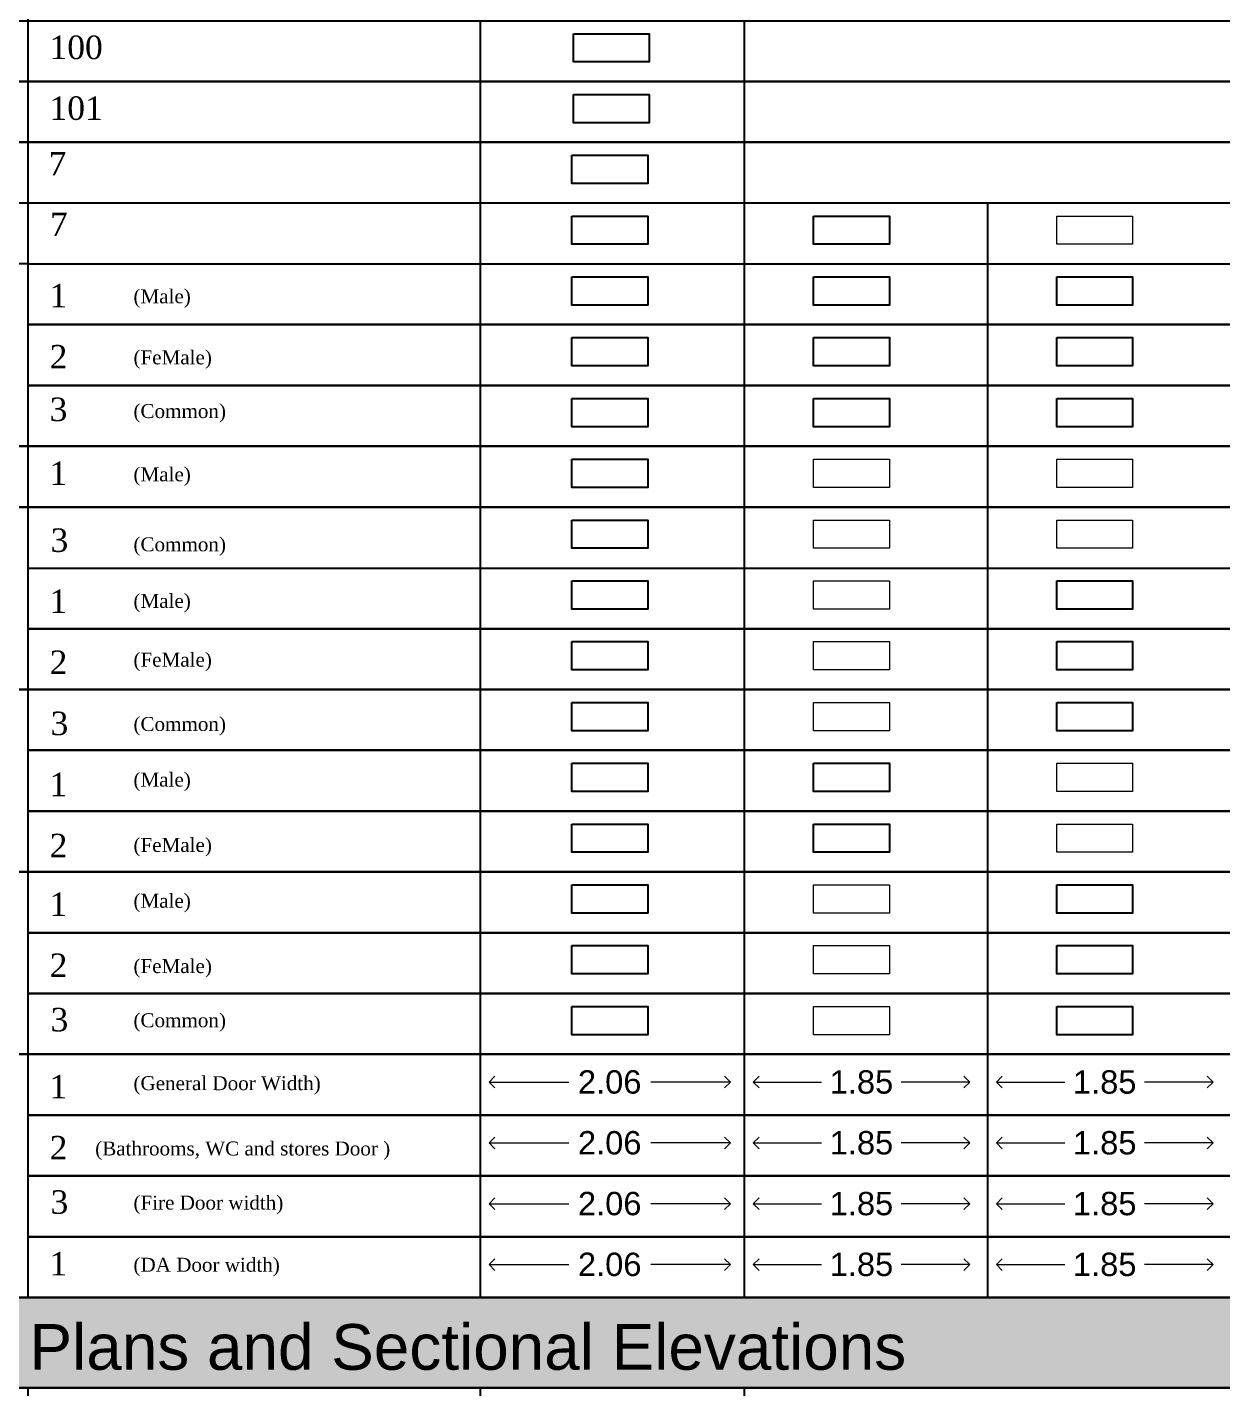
# Model space of a CAD drawing. Header units: millimetres. Extents: x -9481 to -9286, y 28694 to 28853.
# Drawn here: x -9461.74 to -9451.51, y 28766.07 to 28777.72 of the extents above; entities that cross this region are included whole.
import ezdxf

# ---------------------------------------------------------------- set-up
doc = ezdxf.new("R2010")
doc.units = ezdxf.units.MM
doc.header["$PDMODE"] = 34
doc.header["$PDSIZE"] = -15
doc.linetypes.add('CONTINULUS', pattern=[0])
for name, color, linetype in [('BLK_1_FLR_0_BATH', 7, 'Continuous'), ('BLK_1_FLR_0_CHAJJA', 7, 'Continuous'), ('BLK_1_FLR_0_WASH', 7, 'Continuous'), ('BLK_1_FLR_0_WATER_CLOSET', 7, 'Continuous'), ('BLK_1_FLR_1_CHAJJA', 7, 'Continuous'), ('BLK_1_PLANTATION_GREENSTRIP', 7, 'Continuous'), ('HATCH', 7, 'Continuous')]:
    doc.layers.add(name, color=color, linetype=linetype)
for name, color, linetype, plot in [('BLK_1_FLR_0_BLT_UP_AREA', 25, 'Continuous', False), ('BLK_1_FLR_0_SP_WC', 7, 'Continuous', False), ('BLK_1_FLR_0_URINAL', 4, 'Continuous', False), ('BLK_1_FLR_0_WC_BATH', 4, 'Continuous', False), ('BLK_1_FLR_1_WATER_CLOSET', 1, 'Continuous', False), ('BLK_1_FLR_1_WC_BATH', 4, 'Continuous', False), ('BLK_1_FLR_2_BATH', 7, 'Continuous', False), ('BLK_1_FLR_2_SP_WC', 4, 'Continuous', False), ('BLK_1_FLR_2_WATER_CLOSET', 4, 'Continuous', False)]:
    doc.layers.add(name, color=color, linetype=linetype, plot=plot)
for name, color, linetype, lineweight in [('BLK_1_FLR_0_EXIT_WIDTH_DOOR', 7, 'Continuous', 0), ('BLK_1_FLR_1_BATH', 7, 'Continuous', 0), ('BLK_1_FLR_1_EXIT_WIDTH_DOOR', 7, 'Continuous', 0), ('BLK_1_FLR_1_SP_WC', 7, 'Continuous', 0), ('BLK_1_FLR_1_URINAL', 7, 'Continuous', 0), ('BLK_1_FLR_2_CHAJJA', 7, 'Continuous', 0), ('BLK_1_FLR_2_EXIT_WIDTH_DOOR', 7, 'Continuous', 0), ('BLK_1_FLR_2_URINAL', 7, 'Continuous', 0), ('BLK_1_FLR_2_WC_BATH', 7, 'Continuous', 0), ('PLAN', 7, 'Continuous', 40)]:
    doc.layers.add(name, color=color, linetype=linetype, lineweight=lineweight)
doc.styles.add('Arial', font='arial.ttf', dxfattribs={"height": 0.2})
doc.styles.add('MtXpl_Georgia', font='georgiab.ttf')
doc.styles.get("Standard").update_dxf_attribs({"font": 'arial.ttf', "height": 0.25})
doc.styles.add('style2', font='arial.ttf', dxfattribs={"height": 0.3})
doc.dimstyles.new('INT DIM', dxfattribs={"dimtxt": 0.3, "dimasz": 0.1, "dimexe": 0.18, "dimexo": 0.0625, "dimgap": 0.09, "dimtad": 0, "dimzin": 0, "dimdsep": 46, "dimtxsty": 'style2', "dimblk": 'OPEN90', "dimcen": 0.09, "dimse1": 1, "dimse2": 1, "dimclrd": 250, "dimclrt": 256, "dimadec": 0, "dimazin": 0, "dimtfac": 1, "dimtofl": 0, "dimtmove": 0, "dimatfit": 3, "dimfxl": 1, "dimtolj": 1, "dimtzin": 0, "dimlwd": -1, "dimarcsym": 0})

# ---------------------------------------------------------------- blocks, each defined once
blk = doc.blocks.new('H3')
at = {"layer": 'HATCH', "linetype": 'CONTINULUS', "ltscale": 0.05}
h = blk.add_hatch(color=241, dxfattribs=at)
h.dxf.hatch_style = 1
h.paths.add_polyline_path([(-9435.455, 28800.338), (-9435.455, 28799.565), (-9396.427, 28799.565), (-9396.427, 28800.338)])
blk.add_lwpolyline([(-9435.455, 28800.338), (-9396.427, 28800.338), (-9396.427, 28799.565), (-9435.455, 28799.565), (-9435.455, 28800.338)], close=True)
at = {"color": 18, "insert": (-9423.782, 28800.11), "char_height": 0.39118, "attachment_point": 1}
blk.add_mtext_dynamic_manual_height_columns('Layers to be drawn on the Floor Plans and Sectional Elevations', width=16.98219, gutter_width=1.633, heights=[0], dxfattribs=at)
blk = doc.blocks.new('_Open90')
at = {"layer": 'PLAN', "color": 0, "lineweight": -2}
for p, q in [((0, 0), (-1, 0)), ((-0.5, 0.5), (0, 0)), ((0, 0), (-0.5, -0.5))]:
    blk.add_line(p, q, dxfattribs=at)
blk = doc.blocks.new('*D283')
at = {"layer": 'BLK_1_FLR_0_EXIT_WIDTH_DOOR', "color": 250, "ltscale": 0.05}
for p, q in [((-9457.68528, 28768.686526), (-9457.104052, 28768.686526)), ((-9455.820424, 28768.686526), (-9456.401652, 28768.686526))]:
    blk.add_line(p, q, dxfattribs=at)
at = {"layer": 'Defpoints', "color": 0}
for p in [(-9457.78528, 28768.752596), (-9455.720424, 28768.771288), (-9455.720424, 28768.686526)]:
    blk.add_point(p, dxfattribs=at)
at = {"layer": 'BLK_1_FLR_0_EXIT_WIDTH_DOOR', "color": 250, "xscale": 0.1, "yscale": 0.1, "zscale": 0.1, "rotation": 180}
blk.add_blockref('_Open90', (-9457.78528, 28768.686526), dxfattribs=at)
at = {"layer": 'BLK_1_FLR_0_EXIT_WIDTH_DOOR', "color": 250, "xscale": 0.1, "yscale": 0.1, "zscale": 0.1}
blk.add_blockref('_Open90', (-9455.720424, 28768.686526), dxfattribs=at)
at = {"layer": 'BLK_1_FLR_0_EXIT_WIDTH_DOOR', "linetype": 'CONTINULUS', "ltscale": 0.05, "insert": (-9456.752852, 28768.686526), "char_height": 0.2, "attachment_point": 5, "style": 'Arial', "bg_fill": 3, "box_fill_scale": 1.1, "bg_fill_color": 256, "bg_fill_true_color": 13158600, "bg_fill_transparency": 0}
blk.add_mtext('\\A1;2.06', dxfattribs=at)
blk = doc.blocks.new('*D284')
at = {"layer": 'BLK_1_FLR_1_EXIT_WIDTH_DOOR', "color": 250, "ltscale": 0.05}
for p, q in [((-9455.424631, 28768.686526), (-9454.939268, 28768.686526)), ((-9453.772306, 28768.686526), (-9454.257668, 28768.686526))]:
    blk.add_line(p, q, dxfattribs=at)
at = {"layer": 'Defpoints', "color": 0}
for p in [(-9455.524631, 28768.752596), (-9453.672306, 28768.771288), (-9453.672306, 28768.686526)]:
    blk.add_point(p, dxfattribs=at)
at = {"layer": 'BLK_1_FLR_1_EXIT_WIDTH_DOOR', "color": 250, "xscale": 0.1, "yscale": 0.1, "zscale": 0.1, "rotation": 180}
blk.add_blockref('_Open90', (-9455.524631, 28768.686526), dxfattribs=at)
at = {"layer": 'BLK_1_FLR_1_EXIT_WIDTH_DOOR', "color": 250, "xscale": 0.1, "yscale": 0.1, "zscale": 0.1}
blk.add_blockref('_Open90', (-9453.672306, 28768.686526), dxfattribs=at)
at = {"layer": 'BLK_1_FLR_1_EXIT_WIDTH_DOOR', "linetype": 'CONTINULUS', "ltscale": 0.05, "insert": (-9454.598468, 28768.686526), "char_height": 0.2, "attachment_point": 5, "style": 'Arial', "bg_fill": 3, "box_fill_scale": 1.1, "bg_fill_color": 256, "bg_fill_true_color": 13158600, "bg_fill_transparency": 0}
blk.add_mtext('\\A1;1.85', dxfattribs=at)
blk = doc.blocks.new('*D285')
at = {"layer": 'BLK_1_FLR_2_EXIT_WIDTH_DOOR', "color": 250, "ltscale": 0.05}
for p, q in [((-9453.343871, 28768.686526), (-9452.85753, 28768.686526)), ((-9451.689589, 28768.686526), (-9452.17593, 28768.686526))]:
    blk.add_line(p, q, dxfattribs=at)
at = {"layer": 'Defpoints', "color": 0}
for p in [(-9453.443871, 28768.752596), (-9451.589589, 28768.771288), (-9451.589589, 28768.686526)]:
    blk.add_point(p, dxfattribs=at)
at = {"layer": 'BLK_1_FLR_2_EXIT_WIDTH_DOOR', "color": 250, "xscale": 0.1, "yscale": 0.1, "zscale": 0.1, "rotation": 180}
blk.add_blockref('_Open90', (-9453.443871, 28768.686526), dxfattribs=at)
at = {"layer": 'BLK_1_FLR_2_EXIT_WIDTH_DOOR', "color": 250, "xscale": 0.1, "yscale": 0.1, "zscale": 0.1}
blk.add_blockref('_Open90', (-9451.589589, 28768.686526), dxfattribs=at)
at = {"layer": 'BLK_1_FLR_2_EXIT_WIDTH_DOOR', "linetype": 'CONTINULUS', "ltscale": 0.05, "insert": (-9452.51673, 28768.686526), "char_height": 0.2, "attachment_point": 5, "style": 'Arial', "bg_fill": 3, "box_fill_scale": 1.1, "bg_fill_color": 256, "bg_fill_true_color": 13158600, "bg_fill_transparency": 0}
blk.add_mtext('\\A1;1.85', dxfattribs=at)
blk = doc.blocks.new('*D290')
at = {"layer": 'BLK_1_FLR_0_EXIT_WIDTH_DOOR', "color": 250, "ltscale": 0.05}
for p, q in [((-9457.68528, 28768.165879), (-9457.104052, 28768.165879)), ((-9455.820424, 28768.165879), (-9456.401652, 28768.165879))]:
    blk.add_line(p, q, dxfattribs=at)
at = {"layer": 'Defpoints', "color": 0}
for p in [(-9457.78528, 28768.231949), (-9455.720424, 28768.250641), (-9455.720424, 28768.165879)]:
    blk.add_point(p, dxfattribs=at)
at = {"layer": 'BLK_1_FLR_0_EXIT_WIDTH_DOOR', "color": 250, "xscale": 0.1, "yscale": 0.1, "zscale": 0.1, "rotation": 180}
blk.add_blockref('_Open90', (-9457.78528, 28768.165879), dxfattribs=at)
at = {"layer": 'BLK_1_FLR_0_EXIT_WIDTH_DOOR', "color": 250, "xscale": 0.1, "yscale": 0.1, "zscale": 0.1}
blk.add_blockref('_Open90', (-9455.720424, 28768.165879), dxfattribs=at)
at = {"layer": 'BLK_1_FLR_0_EXIT_WIDTH_DOOR', "linetype": 'CONTINULUS', "ltscale": 0.05, "insert": (-9456.752852, 28768.165879), "char_height": 0.2, "attachment_point": 5, "style": 'Arial', "bg_fill": 3, "box_fill_scale": 1.1, "bg_fill_color": 256, "bg_fill_true_color": 13158600, "bg_fill_transparency": 0}
blk.add_mtext('\\A1;2.06', dxfattribs=at)
blk = doc.blocks.new('*D291')
at = {"layer": 'BLK_1_FLR_1_EXIT_WIDTH_DOOR', "color": 250, "ltscale": 0.05}
for p, q in [((-9455.424631, 28768.165879), (-9454.939268, 28768.165879)), ((-9453.772306, 28768.165879), (-9454.257668, 28768.165879))]:
    blk.add_line(p, q, dxfattribs=at)
at = {"layer": 'Defpoints', "color": 0}
for p in [(-9455.524631, 28768.231949), (-9453.672306, 28768.250641), (-9453.672306, 28768.165879)]:
    blk.add_point(p, dxfattribs=at)
at = {"layer": 'BLK_1_FLR_1_EXIT_WIDTH_DOOR', "color": 250, "xscale": 0.1, "yscale": 0.1, "zscale": 0.1, "rotation": 180}
blk.add_blockref('_Open90', (-9455.524631, 28768.165879), dxfattribs=at)
at = {"layer": 'BLK_1_FLR_1_EXIT_WIDTH_DOOR', "color": 250, "xscale": 0.1, "yscale": 0.1, "zscale": 0.1}
blk.add_blockref('_Open90', (-9453.672306, 28768.165879), dxfattribs=at)
at = {"layer": 'BLK_1_FLR_1_EXIT_WIDTH_DOOR', "linetype": 'CONTINULUS', "ltscale": 0.05, "insert": (-9454.598468, 28768.165879), "char_height": 0.2, "attachment_point": 5, "style": 'Arial', "bg_fill": 3, "box_fill_scale": 1.1, "bg_fill_color": 256, "bg_fill_true_color": 13158600, "bg_fill_transparency": 0}
blk.add_mtext('\\A1;1.85', dxfattribs=at)
blk = doc.blocks.new('*D292')
at = {"layer": 'BLK_1_FLR_2_EXIT_WIDTH_DOOR', "color": 250, "ltscale": 0.05}
for p, q in [((-9453.343871, 28768.165879), (-9452.85753, 28768.165879)), ((-9451.689589, 28768.165879), (-9452.17593, 28768.165879))]:
    blk.add_line(p, q, dxfattribs=at)
at = {"layer": 'Defpoints', "color": 0}
for p in [(-9453.443871, 28768.231949), (-9451.589589, 28768.250641), (-9451.589589, 28768.165879)]:
    blk.add_point(p, dxfattribs=at)
at = {"layer": 'BLK_1_FLR_2_EXIT_WIDTH_DOOR', "color": 250, "xscale": 0.1, "yscale": 0.1, "zscale": 0.1, "rotation": 180}
blk.add_blockref('_Open90', (-9453.443871, 28768.165879), dxfattribs=at)
at = {"layer": 'BLK_1_FLR_2_EXIT_WIDTH_DOOR', "color": 250, "xscale": 0.1, "yscale": 0.1, "zscale": 0.1}
blk.add_blockref('_Open90', (-9451.589589, 28768.165879), dxfattribs=at)
at = {"layer": 'BLK_1_FLR_2_EXIT_WIDTH_DOOR', "linetype": 'CONTINULUS', "ltscale": 0.05, "insert": (-9452.51673, 28768.165879), "char_height": 0.2, "attachment_point": 5, "style": 'Arial', "bg_fill": 3, "box_fill_scale": 1.1, "bg_fill_color": 256, "bg_fill_true_color": 13158600, "bg_fill_transparency": 0}
blk.add_mtext('\\A1;1.85', dxfattribs=at)
blk = doc.blocks.new('*D297')
at = {"layer": 'BLK_1_FLR_0_EXIT_WIDTH_DOOR', "color": 250, "ltscale": 0.05}
for p, q in [((-9457.68528, 28767.645232), (-9457.104052, 28767.645232)), ((-9455.820424, 28767.645232), (-9456.401652, 28767.645232))]:
    blk.add_line(p, q, dxfattribs=at)
at = {"layer": 'Defpoints', "color": 0}
for p in [(-9457.78528, 28767.711302), (-9455.720424, 28767.729994), (-9455.720424, 28767.645232)]:
    blk.add_point(p, dxfattribs=at)
at = {"layer": 'BLK_1_FLR_0_EXIT_WIDTH_DOOR', "color": 250, "xscale": 0.1, "yscale": 0.1, "zscale": 0.1, "rotation": 180}
blk.add_blockref('_Open90', (-9457.78528, 28767.645232), dxfattribs=at)
at = {"layer": 'BLK_1_FLR_0_EXIT_WIDTH_DOOR', "color": 250, "xscale": 0.1, "yscale": 0.1, "zscale": 0.1}
blk.add_blockref('_Open90', (-9455.720424, 28767.645232), dxfattribs=at)
at = {"layer": 'BLK_1_FLR_0_EXIT_WIDTH_DOOR', "linetype": 'CONTINULUS', "ltscale": 0.05, "insert": (-9456.752852, 28767.645232), "char_height": 0.2, "attachment_point": 5, "style": 'Arial', "bg_fill": 3, "box_fill_scale": 1.1, "bg_fill_color": 256, "bg_fill_true_color": 13158600, "bg_fill_transparency": 0}
blk.add_mtext('\\A1;2.06', dxfattribs=at)
blk = doc.blocks.new('*D298')
at = {"layer": 'BLK_1_FLR_1_EXIT_WIDTH_DOOR', "color": 250, "ltscale": 0.05}
for p, q in [((-9455.424631, 28767.645232), (-9454.939268, 28767.645232)), ((-9453.772306, 28767.645232), (-9454.257668, 28767.645232))]:
    blk.add_line(p, q, dxfattribs=at)
at = {"layer": 'Defpoints', "color": 0}
for p in [(-9455.524631, 28767.711302), (-9453.672306, 28767.729994), (-9453.672306, 28767.645232)]:
    blk.add_point(p, dxfattribs=at)
at = {"layer": 'BLK_1_FLR_1_EXIT_WIDTH_DOOR', "color": 250, "xscale": 0.1, "yscale": 0.1, "zscale": 0.1, "rotation": 180}
blk.add_blockref('_Open90', (-9455.524631, 28767.645232), dxfattribs=at)
at = {"layer": 'BLK_1_FLR_1_EXIT_WIDTH_DOOR', "color": 250, "xscale": 0.1, "yscale": 0.1, "zscale": 0.1}
blk.add_blockref('_Open90', (-9453.672306, 28767.645232), dxfattribs=at)
at = {"layer": 'BLK_1_FLR_1_EXIT_WIDTH_DOOR', "linetype": 'CONTINULUS', "ltscale": 0.05, "insert": (-9454.598468, 28767.645232), "char_height": 0.2, "attachment_point": 5, "style": 'Arial', "bg_fill": 3, "box_fill_scale": 1.1, "bg_fill_color": 256, "bg_fill_true_color": 13158600, "bg_fill_transparency": 0}
blk.add_mtext('\\A1;1.85', dxfattribs=at)
blk = doc.blocks.new('*D299')
at = {"layer": 'BLK_1_FLR_2_EXIT_WIDTH_DOOR', "color": 250, "ltscale": 0.05}
for p, q in [((-9453.343871, 28767.645232), (-9452.85753, 28767.645232)), ((-9451.689589, 28767.645232), (-9452.17593, 28767.645232))]:
    blk.add_line(p, q, dxfattribs=at)
at = {"layer": 'Defpoints', "color": 0}
for p in [(-9453.443871, 28767.711302), (-9451.589589, 28767.729994), (-9451.589589, 28767.645232)]:
    blk.add_point(p, dxfattribs=at)
at = {"layer": 'BLK_1_FLR_2_EXIT_WIDTH_DOOR', "color": 250, "xscale": 0.1, "yscale": 0.1, "zscale": 0.1, "rotation": 180}
blk.add_blockref('_Open90', (-9453.443871, 28767.645232), dxfattribs=at)
at = {"layer": 'BLK_1_FLR_2_EXIT_WIDTH_DOOR', "color": 250, "xscale": 0.1, "yscale": 0.1, "zscale": 0.1}
blk.add_blockref('_Open90', (-9451.589589, 28767.645232), dxfattribs=at)
at = {"layer": 'BLK_1_FLR_2_EXIT_WIDTH_DOOR', "linetype": 'CONTINULUS', "ltscale": 0.05, "insert": (-9452.51673, 28767.645232), "char_height": 0.2, "attachment_point": 5, "style": 'Arial', "bg_fill": 3, "box_fill_scale": 1.1, "bg_fill_color": 256, "bg_fill_true_color": 13158600, "bg_fill_transparency": 0}
blk.add_mtext('\\A1;1.85', dxfattribs=at)
blk = doc.blocks.new('*D304')
at = {"layer": 'BLK_1_FLR_0_EXIT_WIDTH_DOOR', "color": 250, "ltscale": 0.05}
for p, q in [((-9457.68528, 28767.124585), (-9457.104052, 28767.124585)), ((-9455.820424, 28767.124585), (-9456.401652, 28767.124585))]:
    blk.add_line(p, q, dxfattribs=at)
at = {"layer": 'Defpoints', "color": 0}
for p in [(-9455.720424, 28767.209347), (-9457.78528, 28767.190655), (-9455.720424, 28767.124585)]:
    blk.add_point(p, dxfattribs=at)
at = {"layer": 'BLK_1_FLR_0_EXIT_WIDTH_DOOR', "color": 250, "xscale": 0.1, "yscale": 0.1, "zscale": 0.1, "rotation": 180}
blk.add_blockref('_Open90', (-9457.78528, 28767.124585), dxfattribs=at)
at = {"layer": 'BLK_1_FLR_0_EXIT_WIDTH_DOOR', "color": 250, "xscale": 0.1, "yscale": 0.1, "zscale": 0.1}
blk.add_blockref('_Open90', (-9455.720424, 28767.124585), dxfattribs=at)
at = {"layer": 'BLK_1_FLR_0_EXIT_WIDTH_DOOR', "linetype": 'CONTINULUS', "ltscale": 0.05, "insert": (-9456.752852, 28767.124585), "char_height": 0.2, "attachment_point": 5, "style": 'Arial', "bg_fill": 3, "box_fill_scale": 1.1, "bg_fill_color": 256, "bg_fill_true_color": 13158600, "bg_fill_transparency": 0}
blk.add_mtext('\\A1;2.06', dxfattribs=at)
blk = doc.blocks.new('*D305')
at = {"layer": 'BLK_1_FLR_1_EXIT_WIDTH_DOOR', "color": 250, "ltscale": 0.05}
for p, q in [((-9455.424631, 28767.124585), (-9454.939268, 28767.124585)), ((-9453.772306, 28767.124585), (-9454.257668, 28767.124585))]:
    blk.add_line(p, q, dxfattribs=at)
at = {"layer": 'Defpoints', "color": 0}
for p in [(-9453.672306, 28767.209347), (-9455.524631, 28767.190655), (-9453.672306, 28767.124585)]:
    blk.add_point(p, dxfattribs=at)
at = {"layer": 'BLK_1_FLR_1_EXIT_WIDTH_DOOR', "color": 250, "xscale": 0.1, "yscale": 0.1, "zscale": 0.1, "rotation": 180}
blk.add_blockref('_Open90', (-9455.524631, 28767.124585), dxfattribs=at)
at = {"layer": 'BLK_1_FLR_1_EXIT_WIDTH_DOOR', "color": 250, "xscale": 0.1, "yscale": 0.1, "zscale": 0.1}
blk.add_blockref('_Open90', (-9453.672306, 28767.124585), dxfattribs=at)
at = {"layer": 'BLK_1_FLR_1_EXIT_WIDTH_DOOR', "linetype": 'CONTINULUS', "ltscale": 0.05, "insert": (-9454.598468, 28767.124585), "char_height": 0.2, "attachment_point": 5, "style": 'Arial', "bg_fill": 3, "box_fill_scale": 1.1, "bg_fill_color": 256, "bg_fill_true_color": 13158600, "bg_fill_transparency": 0}
blk.add_mtext('\\A1;1.85', dxfattribs=at)
blk = doc.blocks.new('*D306')
at = {"layer": 'BLK_1_FLR_2_EXIT_WIDTH_DOOR', "color": 250, "ltscale": 0.05}
for p, q in [((-9453.343871, 28767.124585), (-9452.85753, 28767.124585)), ((-9451.689589, 28767.124585), (-9452.17593, 28767.124585))]:
    blk.add_line(p, q, dxfattribs=at)
at = {"layer": 'Defpoints', "color": 0}
for p in [(-9451.589589, 28767.209347), (-9453.443871, 28767.190655), (-9451.589589, 28767.124585)]:
    blk.add_point(p, dxfattribs=at)
at = {"layer": 'BLK_1_FLR_2_EXIT_WIDTH_DOOR', "color": 250, "xscale": 0.1, "yscale": 0.1, "zscale": 0.1, "rotation": 180}
blk.add_blockref('_Open90', (-9453.443871, 28767.124585), dxfattribs=at)
at = {"layer": 'BLK_1_FLR_2_EXIT_WIDTH_DOOR', "color": 250, "xscale": 0.1, "yscale": 0.1, "zscale": 0.1}
blk.add_blockref('_Open90', (-9451.589589, 28767.124585), dxfattribs=at)
at = {"layer": 'BLK_1_FLR_2_EXIT_WIDTH_DOOR', "linetype": 'CONTINULUS', "ltscale": 0.05, "insert": (-9452.51673, 28767.124585), "char_height": 0.2, "attachment_point": 5, "style": 'Arial', "bg_fill": 3, "box_fill_scale": 1.1, "bg_fill_color": 256, "bg_fill_true_color": 13158600, "bg_fill_transparency": 0}
blk.add_mtext('\\A1;1.85', dxfattribs=at)

msp = doc.modelspace()

# ---------------------------------------------------------------- linework, layer by layer
for p, q in [((-9461.731845, 28778.816513), (-9461.731845, 28776.733926)), ((-9457.862239, 28777.77522), (-9457.862239, 28777.254573)), ((-9455.60159, 28777.77522), (-9455.60159, 28777.254573)), ((-9457.862239, 28777.254573), (-9457.862239, 28776.733926)), ((-9455.60159, 28777.254573), (-9455.60159, 28776.733926)), ((-9461.731845, 28776.733926), (-9461.731845, 28776.211775)), ((-9457.862239, 28776.733926), (-9457.862239, 28775.693279)), ((-9455.60159, 28776.733926), (-9455.60159, 28775.693279)), ((-9461.731845, 28776.213279), (-9461.731845, 28774.131338)), ((-9453.52083, 28776.213279), (-9453.52083, 28775.693279)), ((-9461.731845, 28775.693279), (-9481.2579, 28775.693279)), ((-9461.731845, 28775.693279), (-9461.731845, 28775.171129)), ((-9457.862239, 28775.693279), (-9457.862239, 28775.172632)), ((-9455.60159, 28775.693279), (-9455.60159, 28775.172632)), ((-9453.52083, 28775.693279), (-9453.52083, 28775.172632)), ((-9457.862239, 28775.172632), (-9457.862239, 28774.131338)), ((-9455.60159, 28775.172632), (-9455.60159, 28774.131338)), ((-9453.52083, 28775.172632), (-9453.52083, 28774.131338)), ((-9461.731845, 28774.131338), (-9461.731845, 28774.129835)), ((-9461.731845, 28774.131338), (-9461.731845, 28773.609188)), ((-9457.862239, 28774.131338), (-9457.862239, 28773.610691)), ((-9455.60159, 28774.131338), (-9455.60159, 28773.610691)), ((-9453.52083, 28774.131338), (-9453.52083, 28773.610691)), ((-9461.731845, 28773.610691), (-9461.731845, 28773.088541)), ((-9457.862239, 28773.610691), (-9457.862239, 28773.090044)), ((-9455.60159, 28773.610691), (-9455.60159, 28773.090044)), ((-9453.52083, 28773.610691), (-9453.52083, 28773.090044)), ((-9461.731845, 28773.090044), (-9461.731845, 28772.567894)), ((-9457.862239, 28773.090044), (-9457.862239, 28772.569397)), ((-9455.60159, 28773.090044), (-9455.60159, 28772.569397)), ((-9453.52083, 28773.090044), (-9453.52083, 28772.569397)), ((-9461.731845, 28772.569397), (-9461.731845, 28772.047247)), ((-9457.862239, 28772.569397), (-9457.862239, 28772.04875)), ((-9455.60159, 28772.569397), (-9455.60159, 28772.04875)), ((-9453.52083, 28772.569397), (-9453.52083, 28772.04875)), ((-9461.731845, 28772.04875), (-9461.731845, 28771.5266)), ((-9457.862239, 28772.04875), (-9457.862239, 28771.528103)), ((-9455.60159, 28772.04875), (-9455.60159, 28771.528103)), ((-9455.60159, 28772.04875), (-9455.60159, 28771.528103)), ((-9453.52083, 28772.04875), (-9453.52083, 28771.528103)), ((-9453.52083, 28772.04875), (-9453.52083, 28771.528103)), ((-9461.731845, 28771.528103), (-9461.731845, 28771.005953)), ((-9457.862239, 28771.528103), (-9457.862239, 28771.007457)), ((-9455.60159, 28771.528103), (-9455.60159, 28771.007457)), ((-9455.60159, 28771.528103), (-9455.60159, 28771.007457)), ((-9453.52083, 28771.528103), (-9453.52083, 28771.007457)), ((-9453.52083, 28771.528103), (-9453.52083, 28771.007457)), ((-9461.731845, 28771.007457), (-9461.731845, 28770.485306)), ((-9457.862239, 28771.007457), (-9457.862239, 28770.48681)), ((-9455.60159, 28771.007457), (-9455.60159, 28770.48681)), ((-9455.60159, 28771.007457), (-9455.60159, 28770.48681)), ((-9453.52083, 28771.007457), (-9453.52083, 28770.48681)), ((-9453.52083, 28771.007457), (-9453.52083, 28770.48681)), ((-9461.731845, 28770.48681), (-9461.731845, 28769.964659)), ((-9457.862239, 28770.48681), (-9457.862239, 28769.966163)), ((-9455.60159, 28770.48681), (-9455.60159, 28769.966163)), ((-9453.52083, 28770.48681), (-9453.52083, 28769.966163)), ((-9461.731845, 28769.966163), (-9461.731845, 28769.444012)), ((-9457.862239, 28769.966163), (-9457.862239, 28769.445516)), ((-9455.60159, 28769.966163), (-9455.60159, 28769.445516)), ((-9453.52083, 28769.966163), (-9453.52083, 28769.445516)), ((-9461.731845, 28769.445516), (-9461.731845, 28768.923366)), ((-9457.862239, 28769.445516), (-9457.862239, 28768.924869)), ((-9455.60159, 28769.445516), (-9455.60159, 28768.924869)), ((-9453.52083, 28769.445516), (-9453.52083, 28768.924869)), ((-9461.731845, 28768.924869), (-9461.731845, 28768.402719)), ((-9457.862239, 28768.924869), (-9457.862239, 28768.404222)), ((-9455.60159, 28768.924869), (-9455.60159, 28768.404222)), ((-9453.52083, 28768.924869), (-9453.52083, 28768.404222)), ((-9461.731845, 28768.404222), (-9461.731845, 28767.882072)), ((-9457.862239, 28768.404222), (-9457.862239, 28767.883575)), ((-9455.60159, 28768.404222), (-9455.60159, 28767.883575)), ((-9453.52083, 28768.404222), (-9453.52083, 28767.883575)), ((-9461.731845, 28767.883575), (-9461.731845, 28767.361425)), ((-9457.862239, 28767.883575), (-9457.862239, 28767.362928)), ((-9455.60159, 28767.883575), (-9455.60159, 28767.362928)), ((-9453.52083, 28767.883575), (-9453.52083, 28767.362928)), ((-9461.731845, 28767.362928), (-9461.731845, 28767.361425)), ((-9461.731845, 28767.362928), (-9461.731845, 28766.840778)), ((-9457.862239, 28767.362928), (-9457.862239, 28766.842281)), ((-9455.60159, 28767.362928), (-9455.60159, 28766.842281)), ((-9453.52083, 28767.362928), (-9453.52083, 28766.842281)), ((-9461.731845, 28766.069052), (-9461.731845, 28765.546902)), ((-9457.862239, 28766.069052), (-9457.862239, 28765.548405)), ((-9455.60159, 28766.069052), (-9455.60159, 28765.548405))]:
    msp.add_line(p, q)
for points in [[(-9481.2579, 28777.77522), (-9442.229952, 28777.77522), (-9442.229952, 28777.254573), (-9481.2579, 28777.254573)], [(-9481.2579, 28777.254573), (-9442.229952, 28777.254573), (-9442.229952, 28776.733926), (-9481.2579, 28776.733926)], [(-9481.2579, 28776.733926), (-9442.229952, 28776.733926), (-9442.229952, 28776.213279), (-9481.2579, 28776.213279), (-9481.2579, 28776.733926)]]:
    msp.add_lwpolyline(points, close=True)
for points in [[(-9461.731845, 28775.693279), (-9442.229952, 28775.693279), (-9442.229952, 28775.172632), (-9461.731845, 28775.172632)], [(-9461.731845, 28775.172632), (-9442.229952, 28775.172632), (-9442.229952, 28774.651985), (-9461.731845, 28774.651985)], [(-9461.731845, 28774.651985), (-9442.229952, 28774.651985), (-9442.229952, 28774.131338), (-9481.2579, 28774.131338), (-9481.2579, 28774.651985), (-9481.2579, 28774.651985)], [(-9481.2579, 28774.131338), (-9442.229952, 28774.131338)], [(-9461.731845, 28774.131338), (-9442.229952, 28774.131338), (-9442.229952, 28773.610691), (-9481.2579, 28773.610691), (-9481.2579, 28774.131338), (-9481.2579, 28774.131338)], [(-9442.229952, 28774.131338), (-9461.731845, 28774.131338)], [(-9481.2579, 28773.090044), (-9481.2579, 28773.610691), (-9442.229952, 28773.610691), (-9442.229952, 28773.090044)], [(-9461.731845, 28773.088541), (-9442.229952, 28773.088541), (-9442.229952, 28772.567894), (-9461.731845, 28772.567894)], [(-9442.229952, 28772.569397), (-9442.229952, 28772.04875), (-9481.2579, 28772.04875), (-9481.2579, 28772.569397), (-9481.2579, 28772.569397)], [(-9461.731845, 28772.567894), (-9442.229952, 28772.567894), (-9442.229952, 28772.047247), (-9461.731845, 28772.047247)], [(-9481.2579, 28771.007457), (-9481.2579, 28772.04875), (-9442.229952, 28772.04875), (-9442.229952, 28771.528103), (-9461.731845, 28771.528103)], [(-9461.731845, 28771.528103), (-9442.229952, 28771.528103), (-9442.229952, 28771.007457), (-9461.731845, 28771.007457)], [(-9461.731845, 28771.007457), (-9442.229952, 28771.007457), (-9442.229952, 28770.48681), (-9481.2579, 28770.48681), (-9481.2579, 28771.007457), (-9481.2579, 28771.007457)], [(-9481.2579, 28769.966163), (-9481.2579, 28770.48681), (-9442.229952, 28770.48681), (-9442.229952, 28769.966163), (-9461.731845, 28769.966163)], [(-9461.731845, 28769.966163), (-9442.229952, 28769.966163), (-9442.229952, 28769.445516), (-9461.731845, 28769.445516)], [(-9461.731845, 28769.445516), (-9442.229952, 28769.445516), (-9442.229952, 28768.924869), (-9481.2579, 28768.924869), (-9481.2579, 28769.445516), (-9481.2579, 28769.445516)], [(-9481.2579, 28768.404222), (-9481.2579, 28768.924869), (-9442.229952, 28768.924869), (-9442.229952, 28768.404222), (-9461.731845, 28768.404222)], [(-9461.731845, 28768.404222), (-9442.229952, 28768.404222), (-9442.229952, 28767.883575), (-9461.731845, 28767.883575)], [(-9461.731845, 28767.883575), (-9442.229952, 28767.883575), (-9442.229952, 28767.362928), (-9461.731845, 28767.362928)], [(-9461.731845, 28767.362928), (-9442.229952, 28767.362928), (-9442.229952, 28766.842281), (-9481.2579, 28766.842281), (-9481.2579, 28767.362928), (-9481.2579, 28767.362928)], [(-9461.731845, 28767.362928), (-9442.229952, 28767.362928)], [(-9442.229952, 28767.362928), (-9461.731845, 28767.362928)], [(-9481.2579, 28765.548405), (-9481.2579, 28766.069052), (-9442.229952, 28766.069052), (-9442.229952, 28765.548405)]]:
    msp.add_lwpolyline(points)
at = {"layer": 'BLK_1_FLR_0_BATH', "color": 3}
for points in [[(-9457.076237, 28773.499563), (-9456.427055, 28773.499563), (-9456.427055, 28773.257414), (-9457.076237, 28773.257414)], [(-9457.076237, 28771.937622), (-9456.427055, 28771.937622), (-9456.427055, 28771.695473), (-9457.076237, 28771.695473)]]:
    msp.add_lwpolyline(points, close=True, dxfattribs=at)
at = {"layer": 'BLK_1_FLR_0_BATH', "color": 1}
msp.add_lwpolyline([(-9457.076237, 28772.978916), (-9456.427055, 28772.978916), (-9456.427055, 28772.736767), (-9457.076237, 28772.736767)], close=True, dxfattribs=at)
at = {"layer": 'BLK_1_FLR_0_BATH', "color": 2}
msp.add_lwpolyline([(-9457.076237, 28772.458269), (-9456.427055, 28772.458269), (-9456.427055, 28772.21612), (-9457.076237, 28772.21612)], close=True, dxfattribs=at)
at = {"layer": 'BLK_1_FLR_0_BLT_UP_AREA', "color": 100}
msp.add_lwpolyline([(-9457.064156, 28777.664091), (-9456.414975, 28777.664091), (-9456.414975, 28777.421942), (-9457.064156, 28777.421942)], close=True, dxfattribs=at)
at = {"layer": 'BLK_1_FLR_0_BLT_UP_AREA', "color": 101}
msp.add_lwpolyline([(-9457.064156, 28777.143445), (-9456.414975, 28777.143445), (-9456.414975, 28776.901295), (-9457.064156, 28776.901295)], close=True, dxfattribs=at)
at = {"layer": 'BLK_1_FLR_0_CHAJJA'}
msp.add_lwpolyline([(-9457.076237, 28776.102798), (-9456.427055, 28776.102798), (-9456.427055, 28775.860648), (-9457.076237, 28775.860648)], close=True, dxfattribs=at)
at = {"layer": 'BLK_1_FLR_0_SP_WC', "color": 1}
msp.add_lwpolyline([(-9457.076237, 28770.375682), (-9456.427055, 28770.375682), (-9456.427055, 28770.133532), (-9457.076237, 28770.133532)], close=True, dxfattribs=at)
at = {"layer": 'BLK_1_FLR_0_SP_WC', "color": 2}
msp.add_lwpolyline([(-9457.076237, 28769.855035), (-9456.427055, 28769.855035), (-9456.427055, 28769.612885), (-9457.076237, 28769.612885)], close=True, dxfattribs=at)
at = {"layer": 'BLK_1_FLR_0_SP_WC', "color": 3}
msp.add_lwpolyline([(-9457.076237, 28769.334388), (-9456.427055, 28769.334388), (-9456.427055, 28769.092239), (-9457.076237, 28769.092239)], close=True, dxfattribs=at)
at = {"layer": 'BLK_1_FLR_0_URINAL', "color": 2}
msp.add_lwpolyline([(-9457.076237, 28774.02021), (-9456.427055, 28774.02021), (-9456.427055, 28773.778061), (-9457.076237, 28773.778061)], close=True, dxfattribs=at)
at = {"layer": 'BLK_1_FLR_0_WASH', "color": 7, "linetype": 'CONTINULUS', "ltscale": 0.05}
msp.add_lwpolyline([(-9457.076237, 28776.622798), (-9456.427055, 28776.622798), (-9456.427055, 28776.380648), (-9457.076237, 28776.380648)], close=True, dxfattribs=at)
at = {"layer": 'BLK_1_FLR_0_WATER_CLOSET', "color": 1}
msp.add_lwpolyline([(-9457.076237, 28775.582151), (-9456.427055, 28775.582151), (-9456.427055, 28775.340002), (-9457.076237, 28775.340002)], close=True, dxfattribs=at)
at = {"layer": 'BLK_1_FLR_0_WATER_CLOSET', "color": 2}
msp.add_lwpolyline([(-9457.076237, 28775.061504), (-9456.427055, 28775.061504), (-9456.427055, 28774.819355), (-9457.076237, 28774.819355)], close=True, dxfattribs=at)
at = {"layer": 'BLK_1_FLR_0_WATER_CLOSET', "color": 3}
msp.add_lwpolyline([(-9457.076237, 28774.540857), (-9456.427055, 28774.540857), (-9456.427055, 28774.298708), (-9457.076237, 28774.298708)], close=True, dxfattribs=at)
at = {"layer": 'BLK_1_FLR_0_WC_BATH', "color": 1}
msp.add_lwpolyline([(-9457.076237, 28771.416975), (-9456.427055, 28771.416975), (-9456.427055, 28771.174826), (-9457.076237, 28771.174826)], close=True, dxfattribs=at)
at = {"layer": 'BLK_1_FLR_0_WC_BATH', "color": 2}
msp.add_lwpolyline([(-9457.076237, 28770.896328), (-9456.427055, 28770.896328), (-9456.427055, 28770.654179), (-9457.076237, 28770.654179)], close=True, dxfattribs=at)
at = {"layer": 'BLK_1_FLR_1_BATH', "color": 1}
msp.add_lwpolyline([(-9455.007558, 28772.978916), (-9454.358377, 28772.978916), (-9454.358377, 28772.736767), (-9455.007558, 28772.736767)], close=True, dxfattribs=at)
at = {"layer": 'BLK_1_FLR_1_BATH', "color": 2}
msp.add_lwpolyline([(-9455.007558, 28772.458269), (-9454.358377, 28772.458269), (-9454.358377, 28772.21612), (-9455.007558, 28772.21612)], close=True, dxfattribs=at)
at = {"layer": 'BLK_1_FLR_1_BATH', "color": 3}
msp.add_lwpolyline([(-9455.007558, 28771.937622), (-9454.358377, 28771.937622), (-9454.358377, 28771.695473), (-9455.007558, 28771.695473)], close=True, dxfattribs=at)
at = {"layer": 'BLK_1_FLR_1_CHAJJA'}
msp.add_lwpolyline([(-9455.007558, 28776.102798), (-9454.358377, 28776.102798), (-9454.358377, 28775.860648), (-9455.007558, 28775.860648)], close=True, dxfattribs=at)
at = {"layer": 'BLK_1_FLR_1_SP_WC', "color": 1}
msp.add_lwpolyline([(-9455.007558, 28770.375682), (-9454.358377, 28770.375682), (-9454.358377, 28770.133532), (-9455.007558, 28770.133532)], close=True, dxfattribs=at)
at = {"layer": 'BLK_1_FLR_1_SP_WC', "color": 2}
msp.add_lwpolyline([(-9455.007558, 28769.855035), (-9454.358377, 28769.855035), (-9454.358377, 28769.612885), (-9455.007558, 28769.612885)], close=True, dxfattribs=at)
at = {"layer": 'BLK_1_FLR_1_SP_WC', "color": 3}
msp.add_lwpolyline([(-9455.007558, 28769.334388), (-9454.358377, 28769.334388), (-9454.358377, 28769.092239), (-9455.007558, 28769.092239)], close=True, dxfattribs=at)
at = {"layer": 'BLK_1_FLR_1_URINAL', "color": 2}
msp.add_lwpolyline([(-9455.007558, 28774.02021), (-9454.358377, 28774.02021), (-9454.358377, 28773.778061), (-9455.007558, 28773.778061)], close=True, dxfattribs=at)
at = {"layer": 'BLK_1_FLR_1_URINAL', "color": 3}
msp.add_lwpolyline([(-9455.007558, 28773.499563), (-9454.358377, 28773.499563), (-9454.358377, 28773.257414), (-9455.007558, 28773.257414)], close=True, dxfattribs=at)
at = {"layer": 'BLK_1_FLR_1_WATER_CLOSET', "color": 1}
msp.add_lwpolyline([(-9455.007558, 28775.582151), (-9454.358377, 28775.582151), (-9454.358377, 28775.340002), (-9455.007558, 28775.340002)], close=True, dxfattribs=at)
at = {"layer": 'BLK_1_FLR_1_WATER_CLOSET', "color": 2}
msp.add_lwpolyline([(-9455.007558, 28775.061504), (-9454.358377, 28775.061504), (-9454.358377, 28774.819355), (-9455.007558, 28774.819355)], close=True, dxfattribs=at)
at = {"layer": 'BLK_1_FLR_1_WATER_CLOSET', "color": 3}
msp.add_lwpolyline([(-9455.007558, 28774.540857), (-9454.358377, 28774.540857), (-9454.358377, 28774.298708), (-9455.007558, 28774.298708)], close=True, dxfattribs=at)
at = {"layer": 'BLK_1_FLR_1_WC_BATH', "color": 1}
msp.add_lwpolyline([(-9455.007558, 28771.416975), (-9454.358377, 28771.416975), (-9454.358377, 28771.174826), (-9455.007558, 28771.174826)], close=True, dxfattribs=at)
at = {"layer": 'BLK_1_FLR_1_WC_BATH', "color": 2}
msp.add_lwpolyline([(-9455.007558, 28770.896328), (-9454.358377, 28770.896328), (-9454.358377, 28770.654179), (-9455.007558, 28770.654179)], close=True, dxfattribs=at)
at = {"layer": 'BLK_1_FLR_2_BATH', "color": 1}
msp.add_lwpolyline([(-9452.926792, 28772.978916), (-9452.277611, 28772.978916), (-9452.277611, 28772.736767), (-9452.926792, 28772.736767)], close=True, dxfattribs=at)
at = {"layer": 'BLK_1_FLR_2_BATH', "color": 2}
msp.add_lwpolyline([(-9452.926792, 28772.458269), (-9452.277611, 28772.458269), (-9452.277611, 28772.21612), (-9452.926792, 28772.21612)], close=True, dxfattribs=at)
at = {"layer": 'BLK_1_FLR_2_BATH', "color": 3}
msp.add_lwpolyline([(-9452.926792, 28771.937622), (-9452.277611, 28771.937622), (-9452.277611, 28771.695473), (-9452.926792, 28771.695473)], close=True, dxfattribs=at)
at = {"layer": 'BLK_1_FLR_2_CHAJJA'}
msp.add_lwpolyline([(-9452.926792, 28776.102798), (-9452.277611, 28776.102798), (-9452.277611, 28775.860648), (-9452.926792, 28775.860648)], close=True, dxfattribs=at)
at = {"layer": 'BLK_1_FLR_2_SP_WC', "color": 1}
msp.add_lwpolyline([(-9452.926792, 28770.375682), (-9452.277611, 28770.375682), (-9452.277611, 28770.133532), (-9452.926792, 28770.133532)], close=True, dxfattribs=at)
at = {"layer": 'BLK_1_FLR_2_SP_WC', "color": 2}
msp.add_lwpolyline([(-9452.926792, 28769.855035), (-9452.277611, 28769.855035), (-9452.277611, 28769.612885), (-9452.926792, 28769.612885)], close=True, dxfattribs=at)
at = {"layer": 'BLK_1_FLR_2_SP_WC', "color": 3}
msp.add_lwpolyline([(-9452.926792, 28769.334388), (-9452.277611, 28769.334388), (-9452.277611, 28769.092239), (-9452.926792, 28769.092239)], close=True, dxfattribs=at)
at = {"layer": 'BLK_1_FLR_2_URINAL', "color": 2}
msp.add_lwpolyline([(-9452.926792, 28774.02021), (-9452.277611, 28774.02021), (-9452.277611, 28773.778061), (-9452.926792, 28773.778061)], close=True, dxfattribs=at)
at = {"layer": 'BLK_1_FLR_2_URINAL', "color": 3}
msp.add_lwpolyline([(-9452.926792, 28773.499563), (-9452.277611, 28773.499563), (-9452.277611, 28773.257414), (-9452.926792, 28773.257414)], close=True, dxfattribs=at)
at = {"layer": 'BLK_1_FLR_2_WATER_CLOSET', "color": 1}
msp.add_lwpolyline([(-9452.926792, 28775.582151), (-9452.277611, 28775.582151), (-9452.277611, 28775.340002), (-9452.926792, 28775.340002)], close=True, dxfattribs=at)
at = {"layer": 'BLK_1_FLR_2_WATER_CLOSET', "color": 2}
msp.add_lwpolyline([(-9452.926792, 28775.061504), (-9452.277611, 28775.061504), (-9452.277611, 28774.819355), (-9452.926792, 28774.819355)], close=True, dxfattribs=at)
at = {"layer": 'BLK_1_FLR_2_WATER_CLOSET', "color": 3}
msp.add_lwpolyline([(-9452.926792, 28774.540857), (-9452.277611, 28774.540857), (-9452.277611, 28774.298708), (-9452.926792, 28774.298708)], close=True, dxfattribs=at)
at = {"layer": 'BLK_1_FLR_2_WC_BATH', "color": 1}
msp.add_lwpolyline([(-9452.926792, 28771.416975), (-9452.277611, 28771.416975), (-9452.277611, 28771.174826), (-9452.926792, 28771.174826)], close=True, dxfattribs=at)
at = {"layer": 'BLK_1_FLR_2_WC_BATH', "color": 2}
msp.add_lwpolyline([(-9452.926792, 28770.896328), (-9452.277611, 28770.896328), (-9452.277611, 28770.654179), (-9452.926792, 28770.654179)], close=True, dxfattribs=at)

# ---------------------------------------------------------------- block references
at = {"layer": 'BLK_1_PLANTATION_GREENSTRIP', "linetype": 'CONTINULUS'}
msp.add_blockref('H3', (-45.8028, -33.495471), dxfattribs=at)

# ---------------------------------------------------------------- texts
at = {"linetype": 'CONTINULUS', "style": 'MtXpl_Georgia'}
for s, height, p in [('100', 0.201222, (-9461.547297, 28777.446797)), ('101', 0.201222, (-9461.547297, 28776.92615)), ('7', 0.201222, (-9461.555463, 28776.450931)), ('7', 0.201222, (-9461.543382, 28775.930931)), ('1', 0.201222, (-9461.547297, 28775.320489)), ('(Male)', 0.119406, (-9460.828563, 28775.355541)), ('2', 0.201222, (-9461.546318, 28774.797588)), ('(FeMale)', 0.119406, (-9460.828563, 28774.832911)), ('3', 0.201222, (-9461.546318, 28774.347198)), ('(Common)', 0.119406, (-9460.828563, 28774.372999)), ('1', 0.201222, (-9461.547297, 28773.79955)), ('(Male)', 0.119406, (-9460.828563, 28773.831246)), ('3', 0.201222, (-9461.538208, 28773.226631)), ('(Common)', 0.119406, (-9460.828563, 28773.231956)), ('1', 0.201222, (-9461.547297, 28772.703731)), ('(Male)', 0.119406, (-9460.828563, 28772.747673)), ('2', 0.201222, (-9461.546318, 28772.18083)), ('(FeMale)', 0.119406, (-9460.828563, 28772.243911)), ('3', 0.201222, (-9461.538208, 28771.657929)), ('(Common)', 0.119406, (-9460.828563, 28771.693415)), ('1', 0.201222, (-9461.547297, 28771.135028)), ('(Male)', 0.119406, (-9460.828563, 28771.21695)), ('2', 0.201222, (-9461.546318, 28770.612127)), ('(FeMale)', 0.119406, (-9460.828563, 28770.657763)), ('1', 0.201222, (-9461.547297, 28770.109277)), ('(Male)', 0.119406, (-9460.828563, 28770.179594)), ('2', 0.201222, (-9461.546318, 28769.586376)), ('(FeMale)', 0.119406, (-9460.828563, 28769.620407)), ('3', 0.201222, (-9461.538208, 28769.121166)), ('(Common)', 0.119406, (-9460.828563, 28769.156652)), ('1', 0.201222, (-9461.547297, 28768.547336)), ('(General Door Width)', 0.119406, (-9460.828563, 28768.617654)), ('2', 0.201222, (-9461.546318, 28768.024435)), ('(Bathrooms, WC and stores Door )', 0.119406, (-9461.156225, 28768.058466)), ('3', 0.201222, (-9461.538208, 28767.559225)), ('(Fire Door width)', 0.119406, (-9460.828563, 28767.594711)), ('1', 0.201222, (-9461.547297, 28767.03114)), ('(DA Door width)', 0.119406, (-9460.828563, 28767.062836))]:
    msp.add_text(s, height=height, dxfattribs=at).set_placement(p)

# ---------------------------------------------------------------- next in the draw order: dimensions: what is measured, and where the dimension line sits
at = {"layer": 'BLK_1_FLR_0_EXIT_WIDTH_DOOR', "color": 1, "linetype": 'CONTINULUS', "ltscale": 0.05}
dim = msp.add_linear_dim(base=(-9455.720424, 28768.686526), p1=(-9457.78528, 28768.752596), p2=(-9455.720424, 28768.771288), dimstyle='INT DIM', override={"dimtxt": 0.2, "dimtxsty": 'Arial', "dimfxl": 0.125, "dimtfill": 1, "dimtfillclr": 7, "dimarcsym": 1}, dxfattribs=at)
dim.commit()
dim.dimension.update_dxf_attribs({"geometry": '*D283', "text_midpoint": (-9456.752852, 28768.686526)})
at = {"layer": 'BLK_1_FLR_0_EXIT_WIDTH_DOOR', "color": 2, "linetype": 'CONTINULUS', "ltscale": 0.05}
dim = msp.add_linear_dim(base=(-9455.720424, 28768.165879), p1=(-9457.78528, 28768.231949), p2=(-9455.720424, 28768.250641), dimstyle='INT DIM', override={"dimtxt": 0.2, "dimtxsty": 'Arial', "dimfxl": 0.125, "dimtfill": 1, "dimtfillclr": 7, "dimarcsym": 1}, dxfattribs=at)
dim.commit()
dim.dimension.update_dxf_attribs({"geometry": '*D290', "text_midpoint": (-9456.752852, 28768.165879)})
at = {"layer": 'BLK_1_FLR_0_EXIT_WIDTH_DOOR', "color": 3, "linetype": 'CONTINULUS', "ltscale": 0.05}
dim = msp.add_linear_dim(base=(-9455.720424, 28767.645232), p1=(-9457.78528, 28767.711302), p2=(-9455.720424, 28767.729994), dimstyle='INT DIM', override={"dimtxt": 0.2, "dimtxsty": 'Arial', "dimfxl": 0.125, "dimtfill": 1, "dimtfillclr": 7, "dimarcsym": 1}, dxfattribs=at)
dim.commit()
dim.dimension.update_dxf_attribs({"geometry": '*D297', "text_midpoint": (-9456.752852, 28767.645232)})
at = {"layer": 'BLK_1_FLR_0_EXIT_WIDTH_DOOR', "color": 4, "linetype": 'CONTINULUS', "ltscale": 0.05}
dim = msp.add_linear_dim(base=(-9455.720424, 28767.124585), p1=(-9457.78528, 28767.190655), p2=(-9455.720424, 28767.209347), dimstyle='INT DIM', override={"dimtxt": 0.2, "dimtxsty": 'Arial', "dimfxl": 0.125, "dimtfill": 1, "dimtfillclr": 7, "dimarcsym": 1}, dxfattribs=at)
dim.commit()
dim.dimension.update_dxf_attribs({"geometry": '*D304', "text_midpoint": (-9456.752852, 28767.124585)})
at = {"layer": 'BLK_1_FLR_1_EXIT_WIDTH_DOOR', "color": 1, "linetype": 'CONTINULUS', "ltscale": 0.05}
dim = msp.add_linear_dim(base=(-9453.672306, 28768.686526), p1=(-9455.524631, 28768.752596), p2=(-9453.672306, 28768.771288), dimstyle='INT DIM', override={"dimtxt": 0.2, "dimtxsty": 'Arial', "dimfxl": 0.125, "dimtfill": 1, "dimtfillclr": 7, "dimarcsym": 1}, dxfattribs=at)
dim.commit()
dim.dimension.update_dxf_attribs({"geometry": '*D284', "text_midpoint": (-9454.598468, 28768.686526)})
at = {"layer": 'BLK_1_FLR_1_EXIT_WIDTH_DOOR', "color": 2, "linetype": 'CONTINULUS', "ltscale": 0.05}
dim = msp.add_linear_dim(base=(-9453.672306, 28768.165879), p1=(-9455.524631, 28768.231949), p2=(-9453.672306, 28768.250641), dimstyle='INT DIM', override={"dimtxt": 0.2, "dimtxsty": 'Arial', "dimfxl": 0.125, "dimtfill": 1, "dimtfillclr": 7, "dimarcsym": 1}, dxfattribs=at)
dim.commit()
dim.dimension.update_dxf_attribs({"geometry": '*D291', "text_midpoint": (-9454.598468, 28768.165879)})
at = {"layer": 'BLK_1_FLR_1_EXIT_WIDTH_DOOR', "color": 3, "linetype": 'CONTINULUS', "ltscale": 0.05}
dim = msp.add_linear_dim(base=(-9453.672306, 28767.645232), p1=(-9455.524631, 28767.711302), p2=(-9453.672306, 28767.729994), dimstyle='INT DIM', override={"dimtxt": 0.2, "dimtxsty": 'Arial', "dimfxl": 0.125, "dimtfill": 1, "dimtfillclr": 7, "dimarcsym": 1}, dxfattribs=at)
dim.commit()
dim.dimension.update_dxf_attribs({"geometry": '*D298', "text_midpoint": (-9454.598468, 28767.645232)})
at = {"layer": 'BLK_1_FLR_1_EXIT_WIDTH_DOOR', "color": 4, "linetype": 'CONTINULUS', "ltscale": 0.05}
dim = msp.add_linear_dim(base=(-9453.672306, 28767.124585), p1=(-9455.524631, 28767.190655), p2=(-9453.672306, 28767.209347), dimstyle='INT DIM', override={"dimtxt": 0.2, "dimtxsty": 'Arial', "dimfxl": 0.125, "dimtfill": 1, "dimtfillclr": 7, "dimarcsym": 1}, dxfattribs=at)
dim.commit()
dim.dimension.update_dxf_attribs({"geometry": '*D305', "text_midpoint": (-9454.598468, 28767.124585)})
at = {"layer": 'BLK_1_FLR_2_EXIT_WIDTH_DOOR', "color": 1, "linetype": 'CONTINULUS', "ltscale": 0.05}
dim = msp.add_linear_dim(base=(-9451.589589, 28768.686526), p1=(-9453.443871, 28768.752596), p2=(-9451.589589, 28768.771288), dimstyle='INT DIM', override={"dimtxt": 0.2, "dimtxsty": 'Arial', "dimfxl": 0.125, "dimtfill": 1, "dimtfillclr": 7, "dimarcsym": 1}, dxfattribs=at)
dim.commit()
dim.dimension.update_dxf_attribs({"geometry": '*D285', "text_midpoint": (-9452.51673, 28768.686526)})
at = {"layer": 'BLK_1_FLR_2_EXIT_WIDTH_DOOR', "color": 2, "linetype": 'CONTINULUS', "ltscale": 0.05}
dim = msp.add_linear_dim(base=(-9451.589589, 28768.165879), p1=(-9453.443871, 28768.231949), p2=(-9451.589589, 28768.250641), dimstyle='INT DIM', override={"dimtxt": 0.2, "dimtxsty": 'Arial', "dimfxl": 0.125, "dimtfill": 1, "dimtfillclr": 7, "dimarcsym": 1}, dxfattribs=at)
dim.commit()
dim.dimension.update_dxf_attribs({"geometry": '*D292', "text_midpoint": (-9452.51673, 28768.165879)})
at = {"layer": 'BLK_1_FLR_2_EXIT_WIDTH_DOOR', "color": 3, "linetype": 'CONTINULUS', "ltscale": 0.05}
dim = msp.add_linear_dim(base=(-9451.589589, 28767.645232), p1=(-9453.443871, 28767.711302), p2=(-9451.589589, 28767.729994), dimstyle='INT DIM', override={"dimtxt": 0.2, "dimtxsty": 'Arial', "dimfxl": 0.125, "dimtfill": 1, "dimtfillclr": 7, "dimarcsym": 1}, dxfattribs=at)
dim.commit()
dim.dimension.update_dxf_attribs({"geometry": '*D299', "text_midpoint": (-9452.51673, 28767.645232)})
at = {"layer": 'BLK_1_FLR_2_EXIT_WIDTH_DOOR', "color": 4, "linetype": 'CONTINULUS', "ltscale": 0.05}
dim = msp.add_linear_dim(base=(-9451.589589, 28767.124585), p1=(-9453.443871, 28767.190655), p2=(-9451.589589, 28767.209347), dimstyle='INT DIM', override={"dimtxt": 0.2, "dimtxsty": 'Arial', "dimfxl": 0.125, "dimtfill": 1, "dimtfillclr": 7, "dimarcsym": 1}, dxfattribs=at)
dim.commit()
dim.dimension.update_dxf_attribs({"geometry": '*D306', "text_midpoint": (-9452.51673, 28767.124585)})

doc.saveas('drawing.dxf')
